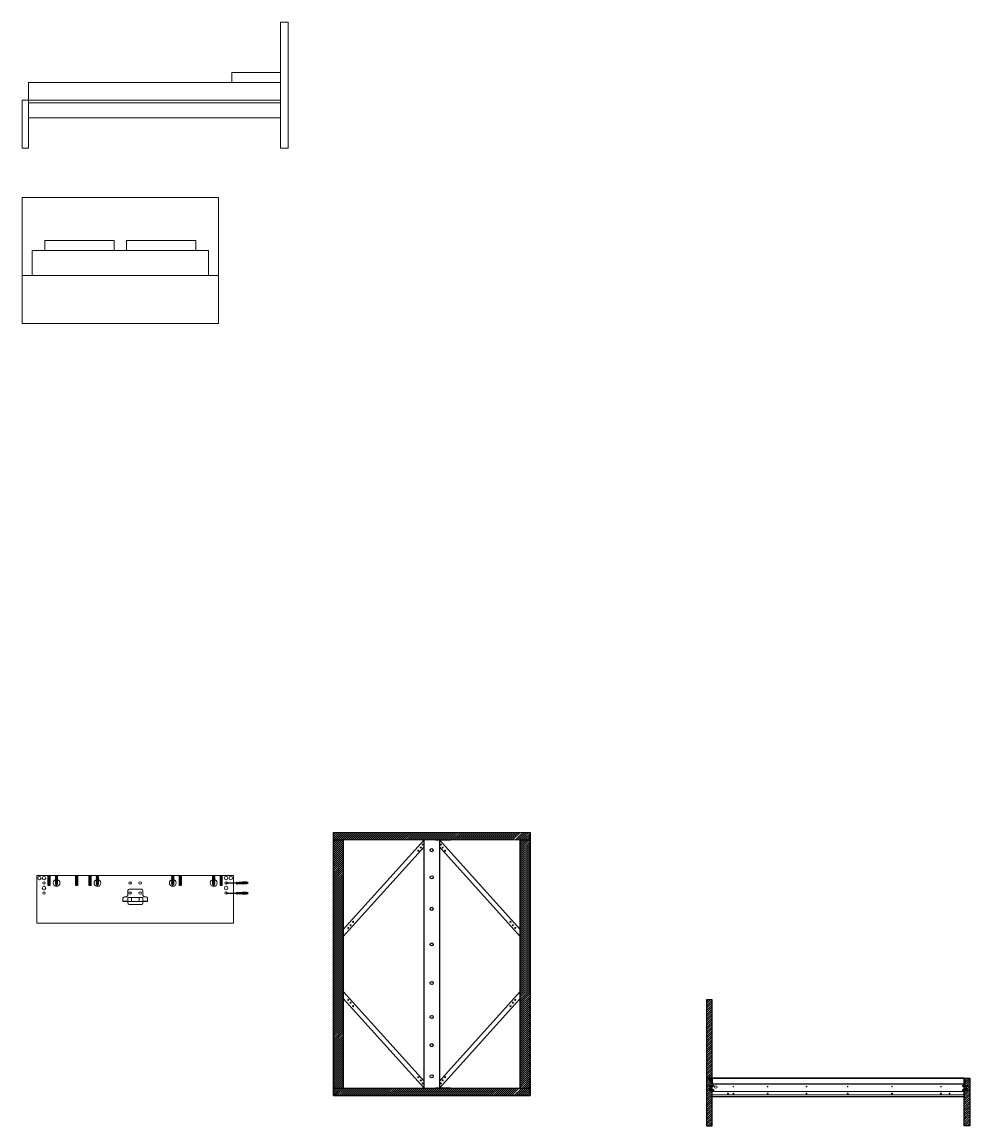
# Model space of a CAD drawing. Header units: inches. Extents: x 213 to 1676, y 188 to 1065.
# Drawn here: x 923 to 1676, y 188 to 1065 of the extents above; entities that cross this region are included whole.
import ezdxf

# ---------------------------------------------------------------- set-up
doc = ezdxf.new("R2010")
doc.units = ezdxf.units.IN
doc.header["$MEASUREMENT"] = 0
doc.linetypes.add('HIDDEN', pattern=[0.375, 0.25, -0.125])
for name, color, linetype, lineweight in [('A-ANNO-DIMS', 3, 'Continuous', 9), ('A-FURN', 8, 'Continuous', 15), ('Arredi', 3, 'Continuous', 30), ('Dettagli', 210, 'Continuous', 5), ('qqqq', 5, 'Continuous', 30), ('Tratteggi', 3, 'HIDDEN', 15)]:
    doc.layers.add(name, color=color, linetype=linetype, lineweight=lineweight)

msp = doc.modelspace()

# ---------------------------------------------------------------- linework, layer by layer
at = {"layer": 'A-ANNO-DIMS'}
for p, q in [((935.01, 387.13), (935.01, 349.13)), ((1091.01, 387.13), (1091.01, 349.13))]:
    msp.add_line(p, q, dxfattribs=at)
for centre, radius in [((937.04, 385.04), 1.37), ((940.69, 385.04), 1.37), ((1085.32, 385.04), 1.37), ((1088.97, 385.04), 1.37), ((940.69, 377.13), 1.37), ((940.69, 381.13), 1), ((950.64, 381.13), 2.71), ((983.09, 381.13), 2.71), ((1009.01, 381.13), 1), ((1017.01, 381.13), 1), ((1042.92, 381.13), 2.71), ((1075.38, 381.13), 2.71), ((1085.32, 377.13), 1.37), ((1085.32, 381.13), 1), ((940.69, 373.13), 1), ((1009.01, 373.13), 1), ((1017.01, 373.13), 1), ((1085.32, 373.13), 1)]:
    msp.add_circle(centre, radius, dxfattribs=at)
at = {"layer": 'A-FURN'}
for p, q in [((1128.31, 964.6), (1128.31, 1064.6)), ((1128.31, 1064.6), (1134.42, 1064.6)), ((1134.42, 1064.6), (1134.42, 964.6)), ((928.29, 1002.6), (928.29, 1016.6)), ((928.29, 1016.6), (1128.29, 1016.6)), ((1128.39, 1024.6), (1089.89, 1024.6)), ((1089.89, 1024.6), (1089.89, 1016.6)), ((1128.39, 1024.6), (1128.39, 1024.6)), ((1128.42, 1024.6), (1128.42, 1024.6)), ((923.29, 1002.6), (923.29, 964.6)), ((923.29, 1002.6), (931.39, 1002.6)), ((923.29, 1002.6), (928.29, 1002.6)), ((928.29, 1002.6), (928.29, 964.6)), ((928.29, 1002.6), (928.29, 988.6)), ((928.29, 1002.6), (928.29, 1002.58)), ((928.29, 1002.58), (928.29, 1002.38)), ((928.29, 1002.38), (928.29, 1000.38)), ((928.29, 1000.38), (1128.29, 1000.38)), ((1128.29, 1002.6), (931.39, 1002.6)), ((928.29, 988.6), (1128.29, 988.6)), ((923.29, 964.6), (928.29, 964.6)), ((1128.31, 964.6), (1134.42, 964.6)), ((923.29, 825.29), (923.29, 925.29)), ((923.29, 925.29), (1079.29, 925.29)), ((1079.29, 925.29), (1079.29, 825.29)), ((941.29, 883.29), (941.29, 891.29)), ((941.29, 891.29), (996.29, 891.29)), ((996.29, 891.29), (996.29, 883.29)), ((1006.29, 891.29), (1006.29, 883.29)), ((1006.29, 891.29), (1061.29, 891.29)), ((1061.29, 883.29), (1061.29, 891.29)), ((931.29, 863.29), (931.29, 883.29)), ((931.29, 883.29), (1071.29, 883.29)), ((1071.29, 883.29), (1071.29, 863.29)), ((923.29, 863.29), (1079.29, 863.29)), ((1079.29, 825.29), (923.29, 825.29)), ((1326.48, 421.33), (1170.66, 421.33)), ((1178.16, 415.33), (1318.79, 415.33)), ((935.01, 387.13), (1091.01, 387.13)), ((1091.01, 349.13), (935.01, 349.13))]:
    msp.add_line(p, q, dxfattribs=at)
at = {"layer": 'Arredi', "color": 0}
for p, q in [((1170.48, 421.33), (1170.48, 212.33)), ((1170.48, 415.33), (1170.48, 421.33)), ((1326.48, 212.33), (1326.48, 421.33)), ((1326.48, 421.33), (1326.48, 415.33)), ((1170.48, 212.33), (1170.48, 415.33)), ((1170.48, 415.33), (1178.16, 415.33)), ((1178.16, 415.33), (1178.16, 218.33)), ((1242.45, 415.33), (1178.16, 344.15)), ((1242.45, 218.33), (1242.45, 415.33)), ((1251.4, 415.33), (1263.46, 415.33)), ((1254.51, 415.33), (1254.51, 218.33)), ((1254.51, 415.33), (1318.79, 344.15)), ((1318.79, 218.33), (1318.79, 415.76)), ((1318.79, 415.33), (1326.48, 415.33)), ((1326.48, 415.33), (1326.48, 212.33)), ((1242.45, 409.92), (1178.16, 338.72)), ((1254.51, 409.92), (1318.79, 338.72)), ((944.11, 379.19), (944.11, 387.13)), ((944.11, 387.13), (945.28, 387.13)), ((944.11, 387.13), (944.11, 379.19)), ((944.39, 387.13), (944.39, 379.19)), ((944.61, 387.13), (944.61, 379.19)), ((944.81, 387.13), (944.81, 379.19)), ((945.03, 387.13), (945.03, 379.19)), ((945.28, 387.13), (945.28, 379.19)), ((945.28, 387.13), (945.28, 379.19)), ((966, 379.19), (966, 387.13)), ((966, 387.13), (967.18, 387.13)), ((966, 387.13), (966, 379.19)), ((966.28, 387.13), (966.28, 379.19)), ((966.5, 387.13), (966.5, 379.19)), ((966.71, 387.13), (966.71, 379.19)), ((966.92, 387.13), (966.92, 379.19)), ((967.18, 387.13), (967.18, 379.19)), ((967.18, 387.13), (967.18, 379.19)), ((976.56, 379.19), (976.56, 387.13)), ((976.56, 387.13), (977.74, 387.13)), ((976.56, 387.13), (976.56, 379.19)), ((976.84, 387.13), (976.84, 379.19)), ((977.06, 387.13), (977.06, 379.19)), ((977.26, 387.13), (977.26, 379.19)), ((977.48, 387.13), (977.48, 379.19)), ((977.74, 387.13), (977.74, 379.19)), ((977.74, 387.13), (977.74, 379.19)), ((1048.28, 379.19), (1048.28, 387.13)), ((1048.28, 387.13), (1049.45, 387.13)), ((1048.28, 387.13), (1048.28, 379.19)), ((1048.56, 387.13), (1048.56, 379.19)), ((1048.78, 387.13), (1048.78, 379.19)), ((1048.98, 387.13), (1048.98, 379.19)), ((1049.2, 387.13), (1049.2, 379.19)), ((1049.45, 387.13), (1049.45, 379.19)), ((1049.45, 387.13), (1049.45, 379.19)), ((1080.73, 379.19), (1080.73, 387.13)), ((1080.73, 387.13), (1081.91, 387.13)), ((1080.73, 387.13), (1080.73, 379.19)), ((1081.01, 387.13), (1081.01, 379.19)), ((1081.23, 387.13), (1081.23, 379.19)), ((1081.43, 387.13), (1081.43, 379.19)), ((1081.65, 387.13), (1081.65, 379.19)), ((1081.91, 387.13), (1081.91, 379.19)), ((1081.91, 387.13), (1081.91, 379.19)), ((945.28, 379.19), (944.11, 379.19)), ((967.18, 379.19), (966, 379.19)), ((977.74, 379.19), (976.56, 379.19)), ((1049.45, 379.19), (1048.28, 379.19)), ((1081.91, 379.19), (1080.73, 379.19)), ((1085.32, 381.13), (1093, 381.14)), ((1085.32, 373.13), (1093, 373.14)), ((1242.45, 223.74), (1178.16, 294.94)), ((1242.45, 218.33), (1178.16, 289.51)), ((1254.51, 223.74), (1318.79, 294.94)), ((1254.51, 218.33), (1318.79, 289.51)), ((1170.48, 218.33), (1326.48, 218.33)), ((1170.48, 212.33), (1170.48, 218.33)), ((1170.48, 212.33), (1326.48, 212.33)), ((1326.48, 212.33), (1170.48, 212.33)), ((1178.16, 212.33), (1170.48, 212.33)), ((1263.46, 218.33), (1251.4, 218.33)), ((1326.48, 218.33), (1326.48, 212.33))]:
    msp.add_line(p, q, dxfattribs=at)
at = {"layer": 'Arredi', "color": 0, "linetype": 'Continuous'}
for p, q in [((1093.57, 381.44), (1093, 381.14)), ((1093, 381.14), (1093.68, 380.73)), ((1093.63, 381.65), (1093.73, 381.65)), ((1093.86, 381.59), (1093.69, 381.5)), ((1093.78, 380.56), (1093.94, 380.56)), ((1094.24, 381.65), (1094.35, 381.65)), ((1094.37, 380.56), (1094.52, 380.56)), ((1094.76, 381.65), (1094.87, 381.65)), ((1094.98, 380.56), (1095.15, 380.56)), ((1095.38, 381.65), (1095.48, 381.65)), ((1095.57, 380.56), (1095.73, 380.56)), ((1095.91, 381.65), (1096.02, 381.65)), ((1096.23, 380.56), (1096.4, 380.56)), ((1096.52, 381.65), (1096.63, 381.65)), ((1096.81, 380.56), (1096.98, 380.56)), ((1097.06, 381.65), (1097.17, 381.65)), ((1097.35, 380.56), (1097.52, 380.56)), ((1097.63, 381.65), (1097.75, 381.65)), ((1098.02, 380.56), (1098.15, 380.56)), ((1098.15, 380.46), (1098.15, 380.46)), ((1093.57, 373.44), (1093, 373.14)), ((1093, 373.14), (1093.68, 372.73)), ((1093.63, 373.65), (1093.73, 373.65)), ((1093.86, 373.59), (1093.69, 373.5)), ((1093.78, 372.56), (1093.94, 372.56)), ((1094.24, 373.65), (1094.35, 373.65)), ((1094.37, 372.56), (1094.52, 372.56)), ((1094.76, 373.65), (1094.87, 373.65)), ((1094.98, 372.56), (1095.15, 372.56)), ((1095.38, 373.65), (1095.48, 373.65)), ((1095.57, 372.56), (1095.73, 372.56)), ((1095.91, 373.65), (1096.02, 373.65)), ((1096.23, 372.56), (1096.4, 372.56)), ((1096.52, 373.65), (1096.63, 373.65)), ((1096.81, 372.56), (1096.98, 372.56)), ((1097.06, 373.65), (1097.17, 373.65)), ((1097.35, 372.56), (1097.52, 372.56)), ((1097.63, 373.65), (1097.75, 373.65)), ((1098.02, 372.56), (1098.15, 372.56)), ((1098.15, 372.46), (1098.15, 372.46))]:
    msp.add_line(p, q, dxfattribs=at)
for points in [[(1093.86, 381.59), (1094.22, 381.59)], [(1094.33, 380.62), (1093.89, 380.62)], [(1094.33, 381.59), (1094.75, 381.59)], [(1094.94, 380.62), (1094.48, 380.62)], [(1094.85, 381.59), (1095.36, 381.59)], [(1095.53, 380.62), (1095.1, 380.62)], [(1095.47, 381.59), (1095.9, 381.59)], [(1096.18, 380.62), (1095.68, 380.62)], [(1096.01, 381.59), (1096.51, 381.59)], [(1096.76, 380.62), (1096.34, 380.62)], [(1096.62, 381.59), (1097.05, 381.59)], [(1097.3, 380.62), (1096.93, 380.62)], [(1097.16, 381.59), (1097.62, 381.59)], [(1097.96, 380.62), (1097.47, 380.62)], [(1097.74, 381.59), (1098.15, 381.59), (1098.15, 380.62), (1098.14, 380.62)], [(1100.43, 380.35), (1098.15, 380.35), (1098.15, 381.93), (1100.43, 381.93)], [(1100.49, 381.93), (1101.47, 381.93), (1101.47, 380.35), (1100.49, 380.35)], [(1093.86, 373.59), (1094.22, 373.59)], [(1094.33, 372.62), (1093.89, 372.62)], [(1094.33, 373.59), (1094.75, 373.59)], [(1094.94, 372.62), (1094.48, 372.62)], [(1094.85, 373.59), (1095.36, 373.59)], [(1095.53, 372.62), (1095.1, 372.62)], [(1095.47, 373.59), (1095.9, 373.59)], [(1096.18, 372.62), (1095.68, 372.62)], [(1096.01, 373.59), (1096.51, 373.59)], [(1096.76, 372.62), (1096.34, 372.62)], [(1096.62, 373.59), (1097.05, 373.59)], [(1097.3, 372.62), (1096.93, 372.62)], [(1097.16, 373.59), (1097.62, 373.59)], [(1097.96, 372.62), (1097.47, 372.62)], [(1097.74, 373.59), (1098.15, 373.59), (1098.15, 372.62), (1098.14, 372.62)], [(1100.43, 372.35), (1098.15, 372.35), (1098.15, 373.93), (1100.43, 373.93)], [(1100.49, 373.93), (1101.47, 373.93), (1101.47, 372.35), (1100.49, 372.35)]]:
    msp.add_lwpolyline(points, dxfattribs=at)
for points in [[(1098.15, 381.35), (1098.15, 380.85), (1100.09, 380.85), (1100.09, 381.35)], [(1100.67, 381.93), (1100.67, 380.35), (1100.74, 380.35), (1100.74, 381.93)], [(1101.47, 380.78), (1101.47, 381.43), (1102.28, 381.43), (1102.28, 380.78)], [(1102.28, 381.93), (1102.28, 380.35), (1102.34, 380.35), (1102.34, 381.93)], [(1098.15, 373.35), (1098.15, 372.85), (1100.09, 372.85), (1100.09, 373.35)], [(1100.67, 373.93), (1100.67, 372.35), (1100.74, 372.35), (1100.74, 373.93)], [(1101.47, 372.78), (1101.47, 373.43), (1102.28, 373.43), (1102.28, 372.78)], [(1102.28, 373.93), (1102.28, 372.35), (1102.34, 372.35), (1102.34, 373.93)]]:
    msp.add_lwpolyline(points, close=True, dxfattribs=at)
at = {"layer": 'Arredi', "color": 0}
for points in [[(1466.66, 288.26), (1466.66, 226.26), (1471.16, 226.26), (1471.16, 288.26)], [(1466.66, 226.26), (1466.66, 188.26), (1471.16, 188.26), (1471.16, 226.26)], [(1471.16, 221.76), (1671.16, 221.76), (1671.16, 226.26), (1471.16, 226.26)], [(1471.16, 226.26), (1671.16, 226.26), (1671.16, 211.46), (1471.16, 211.46)], [(1675.66, 226.26), (1675.66, 188.26), (1671.16, 188.26), (1671.16, 226.26)]]:
    msp.add_lwpolyline(points, close=True, dxfattribs=at)
for centre in [(1248.48, 407.17), (1248.48, 385.59), (1248.48, 360.58), (1248.48, 332.35), (1248.48, 301.76), (1248.48, 274.7), (1248.48, 252.35), (1248.48, 227.64)]:
    msp.add_circle(centre, 1.23, dxfattribs=at)
at = {"layer": 'Arredi', "color": 0, "linetype": 'Continuous'}
for centre, start, end in [((1094.71, 381.24), 159.50369, 216.00124), ((1094.83, 381.29), 162.18454, 219.19765), ((1095.32, 381.22), 158.23394, 214.55047), ((1095.44, 381.27), 160.93607, 217.6855), ((1095.87, 381.3), 162.81197, 219.97411), ((1095.99, 381.35), 165.44474, 223.36442), ((1096.47, 381.28), 161.56799, 218.44555), ((1096.59, 381.33), 164.21762, 221.75644), ((1097.04, 381.38), 166.98181, 225.45416), ((1097.16, 381.44), 169.56817, 229.19028), ((1097.64, 381.36), 165.76313, 223.79012), ((1097.76, 381.41), 168.36149, 227.40985), ((1098.18, 381.37), 165.99578, 224.10349), ((1098.3, 381.42), 168.59175, 227.74431), ((1098.77, 381.44), 169.73176, 229.43715), ((1098.89, 381.49), 172.29562, 230.25391), ((1094.71, 373.24), 159.50369, 216.00124), ((1094.83, 373.29), 162.18454, 219.19765), ((1095.32, 373.22), 158.23394, 214.55047), ((1095.44, 373.27), 160.93607, 217.6855), ((1095.87, 373.3), 162.81197, 219.97411), ((1095.99, 373.35), 165.44474, 223.36442), ((1096.47, 373.28), 161.56799, 218.44555), ((1096.59, 373.33), 164.21762, 221.75644), ((1097.04, 373.38), 166.98181, 225.45416), ((1097.16, 373.44), 169.56817, 229.19028), ((1097.64, 373.36), 165.76313, 223.79012), ((1097.76, 373.41), 168.36149, 227.40985), ((1098.18, 373.37), 165.99578, 224.10349), ((1098.3, 373.42), 168.59175, 227.74431), ((1098.77, 373.44), 169.73176, 229.43715), ((1098.89, 373.49), 172.29562, 230.25391)]:
    msp.add_arc(centre, 1.16, start, end, dxfattribs=at)
at = {"layer": 'Dettagli', "color": 0, "linetype": 'Continuous'}
for p, q in [((1170.48, 421.14), (1170.66, 421.33)), ((1170.48, 419.55), (1172.25, 421.33)), ((1170.48, 417.96), (1173.85, 421.33)), ((1170.48, 416.37), (1175.44, 421.33)), ((1171.03, 415.33), (1177.03, 421.33)), ((1172.62, 415.33), (1178.62, 421.33)), ((1174.21, 415.33), (1180.21, 421.33)), ((1175.8, 415.33), (1181.8, 421.33)), ((1177.39, 415.33), (1183.39, 421.33)), ((1178.98, 415.33), (1184.98, 421.33)), ((1180.58, 415.33), (1186.57, 421.33)), ((1182.17, 415.33), (1188.16, 421.33)), ((1183.76, 415.33), (1189.75, 421.33)), ((1185.35, 415.33), (1191.35, 421.33)), ((1186.94, 415.33), (1192.94, 421.33)), ((1188.53, 415.33), (1194.53, 421.33)), ((1190.12, 415.33), (1196.12, 421.33)), ((1191.71, 415.33), (1197.71, 421.33)), ((1193.3, 415.33), (1199.3, 421.33)), ((1194.89, 415.33), (1200.89, 421.33)), ((1196.49, 415.33), (1202.48, 421.33)), ((1198.08, 415.33), (1204.07, 421.33)), ((1199.67, 415.33), (1205.66, 421.33)), ((1201.26, 415.33), (1207.26, 421.33)), ((1202.85, 415.33), (1208.85, 421.33)), ((1204.44, 415.33), (1210.44, 421.33)), ((1206.03, 415.33), (1212.03, 421.33)), ((1207.62, 415.33), (1213.62, 421.33)), ((1209.21, 415.33), (1215.21, 421.33)), ((1210.8, 415.33), (1216.8, 421.33)), ((1212.4, 415.33), (1218.39, 421.33)), ((1213.99, 415.33), (1219.98, 421.33)), ((1215.58, 415.33), (1221.57, 421.33)), ((1217.17, 415.33), (1223.17, 421.33)), ((1218.76, 415.33), (1224.76, 421.33)), ((1220.35, 415.33), (1226.35, 421.33)), ((1221.94, 415.33), (1227.94, 421.33)), ((1223.53, 415.33), (1229.53, 421.33)), ((1225.12, 415.33), (1231.12, 421.33)), ((1226.71, 415.33), (1232.71, 421.33)), ((1228.3, 415.33), (1234.3, 421.33)), ((1229.9, 415.33), (1235.89, 421.33)), ((1231.49, 415.33), (1237.48, 421.33)), ((1233.08, 415.33), (1239.08, 421.33)), ((1234.67, 415.33), (1240.67, 421.33)), ((1236.26, 415.33), (1242.26, 421.33)), ((1237.85, 415.33), (1243.85, 421.33)), ((1239.44, 415.33), (1245.44, 421.33)), ((1241.03, 415.33), (1247.03, 421.33)), ((1242.62, 415.33), (1248.62, 421.33)), ((1244.21, 415.33), (1250.21, 421.33)), ((1245.81, 415.33), (1251.8, 421.33)), ((1247.4, 415.33), (1253.39, 421.33)), ((1248.99, 415.33), (1254.99, 421.33)), ((1250.58, 415.33), (1256.58, 421.33)), ((1252.17, 415.33), (1258.17, 421.33)), ((1253.76, 415.33), (1259.76, 421.33)), ((1255.35, 415.33), (1261.35, 421.33)), ((1256.94, 415.33), (1262.94, 421.33)), ((1258.53, 415.33), (1264.53, 421.33)), ((1260.12, 415.33), (1266.12, 421.33)), ((1261.72, 415.33), (1267.71, 421.33)), ((1263.31, 415.33), (1269.3, 421.33)), ((1264.9, 415.33), (1270.9, 421.33)), ((1266.49, 415.33), (1272.49, 421.33)), ((1268.08, 415.33), (1274.08, 421.33)), ((1269.67, 415.33), (1275.67, 421.33)), ((1271.26, 415.33), (1277.26, 421.33)), ((1272.85, 415.33), (1278.85, 421.33)), ((1274.44, 415.33), (1280.44, 421.33)), ((1276.03, 415.33), (1282.03, 421.33)), ((1277.63, 415.33), (1283.62, 421.33)), ((1279.22, 415.33), (1285.21, 421.33)), ((1280.81, 415.33), (1286.81, 421.33)), ((1282.4, 415.33), (1288.4, 421.33)), ((1283.99, 415.33), (1289.99, 421.33)), ((1285.58, 415.33), (1291.58, 421.33)), ((1287.17, 415.33), (1293.17, 421.33)), ((1288.76, 415.33), (1294.76, 421.33)), ((1290.35, 415.33), (1296.35, 421.33)), ((1291.94, 415.33), (1297.94, 421.33)), ((1293.54, 415.33), (1299.53, 421.33)), ((1295.13, 415.33), (1301.12, 421.33)), ((1296.72, 415.33), (1302.72, 421.33)), ((1298.31, 415.33), (1304.31, 421.33)), ((1299.9, 415.33), (1305.9, 421.33)), ((1301.49, 415.33), (1307.49, 421.33)), ((1303.08, 415.33), (1309.08, 421.33)), ((1304.67, 415.33), (1310.67, 421.33)), ((1306.26, 415.33), (1312.26, 421.33)), ((1307.85, 415.33), (1313.85, 421.33)), ((1309.45, 415.33), (1315.44, 421.33)), ((1311.04, 415.33), (1317.03, 421.33)), ((1312.63, 415.33), (1318.63, 421.33)), ((1314.9, 415.33), (1320.9, 421.33)), ((1316.49, 415.33), (1322.49, 421.33)), ((1318.08, 415.33), (1324.08, 421.33)), ((1319.67, 415.33), (1325.67, 421.33)), ((1170.48, 414.78), (1171.03, 415.33)), ((1170.48, 413.19), (1172.62, 415.33)), ((1170.48, 411.6), (1174.21, 415.33)), ((1170.48, 410.01), (1175.8, 415.33)), ((1170.48, 408.42), (1177.39, 415.33)), ((1170.48, 406.83), (1178.16, 414.51)), ((1170.48, 405.23), (1178.16, 412.92)), ((1318.79, 414.45), (1319.67, 415.33)), ((1318.79, 412.86), (1321.27, 415.33)), ((1318.79, 411.27), (1322.86, 415.33)), ((1318.79, 409.68), (1324.45, 415.33)), ((1318.79, 408.09), (1326.04, 415.33)), ((1318.79, 406.5), (1326.48, 414.18)), ((1318.79, 404.91), (1326.48, 412.59)), ((1321.27, 415.33), (1326.48, 420.54)), ((1322.86, 415.33), (1326.48, 418.95)), ((1324.45, 415.33), (1326.48, 417.36)), ((1326.04, 415.33), (1326.48, 415.77)), ((1170.48, 403.64), (1178.16, 411.33)), ((1170.48, 402.05), (1178.16, 409.74)), ((1170.48, 400.46), (1178.16, 408.15)), ((1170.48, 398.87), (1178.16, 406.56)), ((1170.48, 397.28), (1178.16, 404.96)), ((1170.48, 395.69), (1178.16, 403.37)), ((1318.79, 403.31), (1326.48, 411)), ((1318.79, 401.72), (1326.48, 409.41)), ((1318.79, 400.13), (1326.48, 407.82)), ((1318.79, 398.54), (1326.48, 406.23)), ((1318.79, 396.95), (1326.48, 404.63)), ((1170.48, 394.1), (1178.16, 401.78)), ((1170.48, 392.51), (1178.16, 400.19)), ((1170.48, 390.92), (1178.16, 398.6)), ((1170.48, 389.32), (1178.16, 397.01)), ((1170.48, 387.73), (1178.16, 395.42)), ((1318.79, 395.36), (1326.48, 403.04)), ((1318.79, 393.77), (1326.48, 401.45)), ((1318.79, 392.18), (1326.48, 399.86)), ((1318.79, 390.59), (1326.48, 398.27)), ((1318.79, 389), (1326.48, 396.68)), ((1318.79, 387.4), (1326.48, 395.09)), ((949.71, 386.29), (949.71, 386.47)), ((951.47, 386.92), (951.47, 387.13)), ((951.47, 385.83), (951.47, 386.11)), ((982.16, 386.29), (982.16, 386.47)), ((983.92, 386.92), (983.92, 387.13)), ((983.92, 385.83), (983.92, 386.11)), ((1042, 386.29), (1042, 386.47)), ((1043.76, 386.92), (1043.76, 387.13)), ((1043.76, 385.83), (1043.76, 386.11)), ((1074.45, 386.29), (1074.45, 386.47)), ((1074.54, 386.46), (1074.54, 387.13)), ((1076.12, 387.13), (1076.12, 387.11)), ((1076.21, 386.92), (1076.21, 387.13)), ((1076.21, 385.83), (1076.21, 386.11)), ((1170.48, 386.14), (1178.16, 393.83)), ((1170.48, 384.55), (1178.16, 392.24)), ((1170.48, 382.96), (1178.16, 390.65)), ((1170.48, 381.37), (1178.16, 389.05)), ((1170.48, 379.78), (1178.16, 387.46)), ((1170.48, 378.19), (1178.16, 385.87)), ((1318.79, 385.81), (1326.48, 393.5)), ((1318.79, 384.22), (1326.48, 391.91)), ((1318.79, 382.63), (1326.48, 390.32)), ((1318.79, 381.04), (1326.48, 388.72)), ((1318.79, 379.45), (1326.48, 387.13)), ((949.71, 385.36), (949.71, 385.54)), ((949.71, 384.5), (949.71, 384.67)), ((949.71, 383.5), (949.71, 383.68)), ((949.71, 382.63), (949.71, 382.8)), ((949.71, 381.64), (949.71, 381.81)), ((949.71, 380.8), (949.71, 380.96)), ((949.71, 379.8), (949.71, 379.97)), ((949.8, 380.18), (949.95, 379.91)), ((950.05, 379.71), (950.54, 378.79)), ((950.54, 378.79), (951.2, 379.88)), ((951.47, 384.96), (951.47, 385.24)), ((951.47, 384.01), (951.47, 384.3)), ((951.47, 382.94), (951.47, 383.21)), ((951.47, 381.99), (951.47, 382.26)), ((951.47, 381), (951.47, 381.25)), ((951.47, 380.04), (951.47, 380.3)), ((982.16, 385.36), (982.16, 385.54)), ((982.16, 384.5), (982.16, 384.67)), ((982.16, 383.5), (982.16, 383.68)), ((982.16, 382.63), (982.16, 382.8)), ((982.16, 381.64), (982.16, 381.81)), ((982.16, 380.8), (982.16, 380.96)), ((982.16, 379.8), (982.16, 379.97)), ((982.26, 380.18), (982.4, 379.91)), ((982.5, 379.71), (982.99, 378.79)), ((982.99, 378.79), (983.65, 379.88)), ((983.92, 384.96), (983.92, 385.24)), ((983.92, 384.01), (983.92, 384.3)), ((983.92, 382.94), (983.92, 383.21)), ((983.92, 381.99), (983.92, 382.26)), ((983.92, 381), (983.92, 381.25)), ((983.92, 380.04), (983.92, 380.3)), ((1042, 385.36), (1042, 385.54)), ((1042, 384.5), (1042, 384.67)), ((1042, 383.5), (1042, 383.68)), ((1042, 382.63), (1042, 382.8)), ((1042, 381.64), (1042, 381.81)), ((1042, 380.8), (1042, 380.96)), ((1042, 379.8), (1042, 379.97)), ((1042.09, 380.18), (1042.23, 379.91)), ((1042.34, 379.71), (1042.83, 378.79)), ((1042.83, 378.79), (1043.49, 379.88)), ((1043.76, 384.96), (1043.76, 385.24)), ((1043.76, 384.01), (1043.76, 384.3)), ((1043.76, 382.94), (1043.76, 383.21)), ((1043.76, 381.99), (1043.76, 382.26)), ((1043.76, 381), (1043.76, 381.25)), ((1043.76, 380.04), (1043.76, 380.3)), ((1074.45, 385.36), (1074.45, 385.54)), ((1074.45, 384.5), (1074.45, 384.67)), ((1074.45, 383.5), (1074.45, 383.68)), ((1074.45, 382.63), (1074.45, 382.8)), ((1074.45, 381.64), (1074.45, 381.81)), ((1074.45, 380.8), (1074.45, 380.96)), ((1074.45, 379.8), (1074.45, 379.97)), ((1074.54, 380.18), (1074.69, 379.91)), ((1074.79, 379.71), (1075.28, 378.79)), ((1075.28, 378.79), (1075.94, 379.88)), ((1076.21, 384.96), (1076.21, 385.24)), ((1076.21, 384.01), (1076.21, 384.3)), ((1076.21, 382.94), (1076.21, 383.21)), ((1076.21, 381.99), (1076.21, 382.26)), ((1076.21, 381), (1076.21, 381.25)), ((1076.21, 380.04), (1076.21, 380.3)), ((1170.48, 376.6), (1178.16, 384.28)), ((1170.48, 375.01), (1178.16, 382.69)), ((1170.48, 373.41), (1178.16, 381.1)), ((1170.48, 371.82), (1178.16, 379.51)), ((1170.48, 370.23), (1178.16, 377.92)), ((1318.79, 377.86), (1326.48, 385.54)), ((1318.79, 376.27), (1326.48, 383.95)), ((1318.79, 374.68), (1326.48, 382.36)), ((1318.79, 373.09), (1326.48, 380.77)), ((1318.79, 371.49), (1326.48, 379.18)), ((1318.79, 369.9), (1326.48, 377.59)), ((1170.48, 368.64), (1178.16, 376.33)), ((1170.48, 367.05), (1178.16, 374.74)), ((1170.48, 365.46), (1178.16, 373.14)), ((1170.48, 363.87), (1178.16, 371.55)), ((1170.48, 362.28), (1178.16, 369.96)), ((1170.48, 360.69), (1178.16, 368.37)), ((1318.79, 368.31), (1326.48, 376)), ((1318.79, 366.72), (1326.48, 374.41)), ((1318.79, 365.13), (1326.48, 372.81)), ((1318.79, 363.54), (1326.48, 371.22)), ((1318.79, 361.95), (1326.48, 369.63)), ((1170.48, 359.1), (1178.16, 366.78)), ((1170.48, 357.5), (1178.16, 365.19)), ((1170.48, 355.91), (1178.16, 363.6)), ((1170.48, 354.32), (1178.16, 362.01)), ((1170.48, 352.73), (1178.16, 360.42)), ((1318.79, 360.36), (1326.48, 368.04)), ((1318.79, 358.77), (1326.48, 366.45)), ((1318.79, 357.18), (1326.48, 364.86)), ((1318.79, 355.58), (1326.48, 363.27)), ((1318.79, 353.99), (1326.48, 361.68)), ((1318.79, 352.4), (1326.48, 360.09)), ((1170.48, 351.14), (1178.16, 358.83)), ((1170.48, 349.55), (1178.16, 357.23)), ((1170.48, 347.96), (1178.16, 355.64)), ((1170.48, 346.37), (1178.16, 354.05)), ((1170.48, 344.78), (1178.16, 352.46)), ((1170.48, 343.19), (1178.16, 350.87)), ((1318.79, 350.81), (1326.48, 358.5)), ((1318.79, 349.22), (1326.48, 356.91)), ((1318.79, 347.63), (1326.48, 355.31)), ((1318.79, 346.04), (1326.48, 353.72)), ((1318.79, 344.45), (1326.48, 352.13)), ((1318.79, 342.86), (1326.48, 350.54)), ((1170.48, 341.6), (1178.16, 349.28)), ((1170.48, 340), (1178.16, 347.69)), ((1170.48, 338.41), (1178.16, 346.1)), ((1170.48, 336.82), (1178.16, 344.51)), ((1170.48, 335.23), (1178.16, 342.92)), ((1318.79, 341.27), (1326.48, 348.95)), ((1318.79, 339.67), (1326.48, 347.36)), ((1318.79, 338.08), (1326.48, 345.77)), ((1318.79, 336.49), (1326.48, 344.18)), ((1318.79, 334.9), (1326.48, 342.59)), ((1170.48, 333.64), (1178.16, 341.32)), ((1170.48, 332.05), (1178.16, 339.73)), ((1170.48, 330.46), (1178.16, 338.14)), ((1170.48, 328.87), (1178.16, 336.55)), ((1170.48, 327.28), (1178.16, 334.96)), ((1170.48, 325.69), (1178.16, 333.37)), ((1318.79, 333.31), (1326.48, 341)), ((1318.79, 331.72), (1326.48, 339.4)), ((1318.79, 330.13), (1326.48, 337.81)), ((1318.79, 328.54), (1326.48, 336.22)), ((1318.79, 326.95), (1326.48, 334.63)), ((1318.79, 325.36), (1326.48, 333.04)), ((1170.48, 324.09), (1178.16, 331.78)), ((1170.48, 322.5), (1178.16, 330.19)), ((1170.48, 320.91), (1178.16, 328.6)), ((1170.48, 319.32), (1178.16, 327.01)), ((1170.48, 317.73), (1178.16, 325.41)), ((1318.79, 323.76), (1326.48, 331.45)), ((1318.79, 322.17), (1326.48, 329.86)), ((1318.79, 320.58), (1326.48, 328.27)), ((1318.79, 318.99), (1326.48, 326.68)), ((1318.79, 317.4), (1326.48, 325.09)), ((1170.48, 316.14), (1178.16, 323.82)), ((1170.48, 314.55), (1178.16, 322.23)), ((1170.48, 312.96), (1178.16, 320.64)), ((1170.48, 311.37), (1178.16, 319.05)), ((1170.48, 309.78), (1178.16, 317.46)), ((1170.48, 308.18), (1178.16, 315.87)), ((1318.79, 315.81), (1326.48, 323.49)), ((1318.79, 314.22), (1326.48, 321.9)), ((1318.79, 312.63), (1326.48, 320.31)), ((1318.79, 311.04), (1326.48, 318.72)), ((1318.79, 309.45), (1326.48, 317.13)), ((1318.79, 307.85), (1326.48, 315.54)), ((1170.48, 306.59), (1178.16, 314.28)), ((1170.48, 305), (1178.16, 312.69)), ((1170.48, 303.41), (1178.16, 311.1)), ((1170.48, 301.82), (1178.16, 309.5)), ((1170.48, 300.23), (1178.16, 307.91)), ((1318.79, 306.26), (1326.48, 313.95)), ((1318.79, 304.67), (1326.48, 312.36)), ((1318.79, 303.08), (1326.48, 310.77)), ((1318.79, 301.49), (1326.48, 309.18)), ((1318.79, 299.9), (1326.48, 307.58)), ((1170.48, 298.64), (1178.16, 306.32)), ((1170.48, 297.05), (1178.16, 304.73)), ((1170.48, 295.46), (1178.16, 303.14)), ((1170.48, 293.87), (1178.16, 301.55)), ((1170.48, 292.27), (1178.16, 299.96)), ((1170.48, 290.68), (1178.16, 298.37)), ((1318.79, 298.31), (1326.48, 305.99)), ((1318.79, 296.72), (1326.48, 304.4)), ((1318.79, 295.13), (1326.48, 302.81)), ((1318.79, 293.54), (1326.48, 301.22)), ((1318.79, 291.94), (1326.48, 299.63)), ((1318.79, 290.35), (1326.48, 298.04)), ((1170.48, 289.09), (1178.16, 296.78)), ((1170.48, 287.5), (1178.16, 295.19)), ((1170.48, 285.91), (1178.16, 293.59)), ((1170.48, 284.32), (1178.16, 292)), ((1170.48, 282.73), (1178.16, 290.41)), ((1318.79, 288.76), (1326.48, 296.45)), ((1318.79, 287.17), (1326.48, 294.86)), ((1318.79, 285.58), (1326.48, 293.27)), ((1318.79, 283.99), (1326.48, 291.67)), ((1318.79, 282.4), (1326.48, 290.08)), ((1170.48, 281.14), (1178.16, 288.82)), ((1170.48, 279.55), (1178.16, 287.23)), ((1170.48, 277.96), (1178.16, 285.64)), ((1170.48, 276.36), (1178.16, 284.05)), ((1170.48, 274.77), (1178.16, 282.46)), ((1170.48, 273.18), (1178.16, 280.87)), ((1318.79, 280.81), (1326.48, 288.49)), ((1318.79, 279.22), (1326.48, 286.9)), ((1318.79, 277.63), (1326.48, 285.31)), ((1318.79, 276.03), (1326.48, 283.72)), ((1318.79, 274.44), (1326.48, 282.13)), ((1318.79, 272.85), (1326.48, 280.54)), ((1170.48, 271.59), (1178.16, 279.28)), ((1170.48, 270), (1178.16, 277.68)), ((1170.48, 268.41), (1178.16, 276.09)), ((1170.48, 266.82), (1178.16, 274.5)), ((1170.48, 265.23), (1178.16, 272.91)), ((1318.79, 271.26), (1326.48, 278.95)), ((1318.79, 269.67), (1326.48, 277.36)), ((1318.79, 268.08), (1326.48, 275.76)), ((1318.79, 266.49), (1326.48, 274.17)), ((1318.79, 264.9), (1326.48, 272.58)), ((1170.48, 263.64), (1178.16, 271.32)), ((1170.48, 262.05), (1178.16, 269.73)), ((1170.48, 260.45), (1178.16, 268.14)), ((1170.48, 258.86), (1178.16, 266.55)), ((1170.48, 257.27), (1178.16, 264.96)), ((1170.48, 255.68), (1178.16, 263.37)), ((1318.79, 263.31), (1326.48, 270.99)), ((1318.79, 261.72), (1326.48, 269.4)), ((1318.79, 260.13), (1326.48, 267.81)), ((1318.79, 258.53), (1326.48, 266.22)), ((1318.79, 256.94), (1326.48, 264.63)), ((1318.79, 255.35), (1326.48, 263.04)), ((1170.48, 254.09), (1178.16, 261.78)), ((1170.48, 252.5), (1178.16, 260.18)), ((1170.48, 250.91), (1178.16, 258.59)), ((1170.48, 249.32), (1178.16, 257)), ((1170.48, 247.73), (1178.16, 255.41)), ((1318.79, 253.76), (1326.48, 261.45)), ((1318.79, 252.17), (1326.48, 259.85)), ((1318.79, 250.58), (1326.48, 258.26)), ((1318.79, 248.99), (1326.48, 256.67)), ((1318.79, 247.4), (1326.48, 255.08)), ((1170.48, 246.14), (1178.16, 253.82)), ((1170.48, 244.54), (1178.16, 252.23)), ((1170.48, 242.95), (1178.16, 250.64)), ((1170.48, 241.36), (1178.16, 249.05)), ((1170.48, 239.77), (1178.16, 247.46)), ((1170.48, 238.18), (1178.16, 245.87)), ((1318.79, 245.81), (1326.48, 253.49)), ((1318.79, 244.22), (1326.48, 251.9)), ((1318.79, 242.62), (1326.48, 250.31)), ((1318.79, 241.03), (1326.48, 248.72)), ((1318.79, 239.44), (1326.48, 247.13)), ((1318.79, 237.85), (1326.48, 245.54)), ((1170.48, 236.59), (1178.16, 244.27)), ((1170.48, 235), (1178.16, 242.68)), ((1170.48, 233.41), (1178.16, 241.09)), ((1170.48, 231.82), (1178.16, 239.5)), ((1170.48, 230.23), (1178.16, 237.91)), ((1318.79, 236.26), (1326.48, 243.94)), ((1318.79, 234.67), (1326.48, 242.35)), ((1318.79, 233.08), (1326.48, 240.76)), ((1318.79, 231.49), (1326.48, 239.17)), ((1318.79, 229.9), (1326.48, 237.58)), ((1170.48, 228.63), (1178.16, 236.32)), ((1170.48, 227.04), (1178.16, 234.73)), ((1170.48, 225.45), (1178.16, 233.14)), ((1170.48, 223.86), (1178.16, 231.55)), ((1170.48, 222.27), (1178.16, 229.96)), ((1170.48, 220.68), (1178.16, 228.36)), ((1318.79, 228.31), (1326.48, 235.99)), ((1318.79, 226.71), (1326.48, 234.4)), ((1318.79, 225.12), (1326.48, 232.81)), ((1318.79, 223.53), (1326.48, 231.22)), ((1318.79, 221.94), (1326.48, 229.63)), ((1318.79, 220.35), (1326.48, 228.03)), ((1170.48, 219.09), (1178.16, 226.77)), ((1171.31, 218.33), (1178.16, 225.18)), ((1172.9, 218.33), (1178.16, 223.59)), ((1174.49, 218.33), (1178.16, 222)), ((1176.08, 218.33), (1178.16, 220.41)), ((1318.79, 218.76), (1326.48, 226.44)), ((1319.95, 218.33), (1326.48, 224.85)), ((1321.54, 218.33), (1326.48, 223.26)), ((1323.13, 218.33), (1326.48, 221.67)), ((1324.73, 218.33), (1326.48, 220.08)), ((1170.48, 217.5), (1171.31, 218.33)), ((1170.48, 215.91), (1172.9, 218.33)), ((1170.48, 214.32), (1174.49, 218.33)), ((1170.48, 212.72), (1176.08, 218.33)), ((1171.67, 212.33), (1177.67, 218.33)), ((1173.26, 212.33), (1179.26, 218.33)), ((1174.86, 212.33), (1180.85, 218.33)), ((1176.45, 212.33), (1182.44, 218.33)), ((1177.67, 218.33), (1178.16, 218.82)), ((1178.04, 212.33), (1184.04, 218.33)), ((1179.63, 212.33), (1185.63, 218.33)), ((1181.22, 212.33), (1187.22, 218.33)), ((1182.81, 212.33), (1188.81, 218.33)), ((1184.4, 212.33), (1190.4, 218.33)), ((1185.99, 212.33), (1191.99, 218.33)), ((1187.58, 212.33), (1193.58, 218.33)), ((1189.17, 212.33), (1195.17, 218.33)), ((1190.77, 212.33), (1196.76, 218.33)), ((1192.36, 212.33), (1198.35, 218.33)), ((1193.95, 212.33), (1199.95, 218.33)), ((1195.54, 212.33), (1201.54, 218.33)), ((1197.13, 212.33), (1203.13, 218.33)), ((1198.72, 212.33), (1204.72, 218.33)), ((1200.31, 212.33), (1206.31, 218.33)), ((1201.9, 212.33), (1207.9, 218.33)), ((1203.49, 212.33), (1209.49, 218.33)), ((1205.08, 212.33), (1211.08, 218.33)), ((1206.68, 212.33), (1212.67, 218.33)), ((1208.27, 212.33), (1214.26, 218.33)), ((1209.86, 212.33), (1215.86, 218.33)), ((1211.45, 212.33), (1217.45, 218.33)), ((1213.04, 212.33), (1219.04, 218.33)), ((1214.63, 212.33), (1220.63, 218.33)), ((1216.22, 212.33), (1222.22, 218.33)), ((1217.81, 212.33), (1223.81, 218.33)), ((1219.4, 212.33), (1225.4, 218.33)), ((1220.99, 212.33), (1226.99, 218.33)), ((1222.59, 212.33), (1228.58, 218.33)), ((1224.18, 212.33), (1230.17, 218.33)), ((1225.77, 212.33), (1231.77, 218.33)), ((1227.36, 212.33), (1233.36, 218.33)), ((1228.95, 212.33), (1234.95, 218.33)), ((1230.54, 212.33), (1236.54, 218.33)), ((1232.13, 212.33), (1238.13, 218.33)), ((1233.72, 212.33), (1239.72, 218.33)), ((1235.31, 212.33), (1241.31, 218.33)), ((1236.9, 212.33), (1242.9, 218.33)), ((1238.5, 212.33), (1244.49, 218.33)), ((1240.09, 212.33), (1246.08, 218.33)), ((1241.68, 212.33), (1247.68, 218.33)), ((1243.27, 212.33), (1249.27, 218.33)), ((1244.86, 212.33), (1250.86, 218.33)), ((1246.45, 212.33), (1252.45, 218.33)), ((1248.04, 212.33), (1254.04, 218.33)), ((1249.63, 212.33), (1255.63, 218.33)), ((1251.22, 212.33), (1257.22, 218.33)), ((1252.81, 212.33), (1258.81, 218.33)), ((1254.41, 212.33), (1260.4, 218.33)), ((1256, 212.33), (1261.99, 218.33)), ((1257.59, 212.33), (1263.58, 218.33)), ((1259.18, 212.33), (1265.18, 218.33)), ((1260.77, 212.33), (1266.77, 218.33)), ((1262.36, 212.33), (1268.36, 218.33)), ((1263.95, 212.33), (1269.95, 218.33)), ((1265.54, 212.33), (1271.54, 218.33)), ((1267.13, 212.33), (1273.13, 218.33)), ((1268.72, 212.33), (1274.72, 218.33)), ((1270.32, 212.33), (1276.31, 218.33)), ((1271.91, 212.33), (1277.9, 218.33)), ((1273.5, 212.33), (1279.49, 218.33)), ((1275.09, 212.33), (1281.09, 218.33)), ((1276.68, 212.33), (1282.68, 218.33)), ((1278.27, 212.33), (1284.27, 218.33)), ((1279.86, 212.33), (1285.86, 218.33)), ((1281.45, 212.33), (1287.45, 218.33)), ((1283.04, 212.33), (1289.04, 218.33)), ((1284.63, 212.33), (1290.63, 218.33)), ((1286.23, 212.33), (1292.22, 218.33)), ((1287.82, 212.33), (1293.81, 218.33)), ((1289.41, 212.33), (1295.4, 218.33)), ((1291, 212.33), (1297, 218.33)), ((1292.59, 212.33), (1298.59, 218.33)), ((1294.18, 212.33), (1300.18, 218.33)), ((1295.77, 212.33), (1301.77, 218.33)), ((1297.36, 212.33), (1303.36, 218.33)), ((1298.95, 212.33), (1304.95, 218.33)), ((1300.54, 212.33), (1306.54, 218.33)), ((1302.13, 212.33), (1308.13, 218.33)), ((1303.73, 212.33), (1309.72, 218.33)), ((1305.32, 212.33), (1311.31, 218.33)), ((1306.91, 212.33), (1312.91, 218.33)), ((1308.5, 212.33), (1314.5, 218.33)), ((1310.09, 212.33), (1316.09, 218.33)), ((1311.68, 212.33), (1317.68, 218.33)), ((1313.95, 212.33), (1319.95, 218.33)), ((1315.55, 212.33), (1321.54, 218.33)), ((1317.14, 212.33), (1323.13, 218.33)), ((1318.73, 212.33), (1324.73, 218.33)), ((1320.32, 212.33), (1326.32, 218.33)), ((1321.91, 212.33), (1326.48, 216.9)), ((1323.5, 212.33), (1326.48, 215.31)), ((1325.09, 212.33), (1326.48, 213.72)), ((1326.32, 218.33), (1326.48, 218.49))]:
    msp.add_line(p, q, dxfattribs=at)
for points in [[(949.8, 386.46), (949.8, 387.13), (951.38, 387.13), (951.38, 387.11)], [(949.8, 385.52), (949.8, 386.28)], [(951.38, 386.82), (951.38, 386.02)], [(951.38, 385.75), (951.38, 385.15)], [(982.26, 386.46), (982.26, 387.13), (983.83, 387.13), (983.83, 387.11)], [(982.26, 385.52), (982.26, 386.28)], [(983.83, 386.82), (983.83, 386.02)], [(983.83, 385.75), (983.83, 385.15)], [(1042.09, 386.46), (1042.09, 387.13), (1043.67, 387.13), (1043.67, 387.11)], [(1042.09, 385.52), (1042.09, 386.28)], [(1043.67, 386.82), (1043.67, 386.02)], [(1043.67, 385.75), (1043.67, 385.15)], [(1074.54, 385.52), (1074.54, 386.28)], [(1076.12, 386.82), (1076.12, 386.02)], [(1076.12, 385.75), (1076.12, 385.15)], [(949.8, 384.65), (949.8, 385.34)], [(949.8, 383.67), (949.8, 384.47)], [(949.8, 382.78), (949.8, 383.48)], [(949.8, 381.79), (949.8, 382.6)], [(949.8, 380.93), (949.8, 381.61)], [(949.8, 380.18), (949.8, 380.77)], [(951.38, 384.88), (951.38, 384.2)], [(951.38, 383.93), (951.38, 383.13)], [(951.38, 382.88), (951.38, 382.18)], [(951.38, 381.92), (951.38, 381.19)], [(951.38, 380.94), (951.38, 380.23)], [(982.26, 384.65), (982.26, 385.34)], [(982.26, 383.67), (982.26, 384.47)], [(982.26, 382.78), (982.26, 383.48)], [(982.26, 381.79), (982.26, 382.6)], [(982.26, 380.93), (982.26, 381.61)], [(982.26, 380.18), (982.26, 380.77)], [(983.83, 384.88), (983.83, 384.2)], [(983.83, 383.93), (983.83, 383.13)], [(983.83, 382.88), (983.83, 382.18)], [(983.83, 381.92), (983.83, 381.19)], [(983.83, 380.94), (983.83, 380.23)], [(1042.09, 384.65), (1042.09, 385.34)], [(1042.09, 383.67), (1042.09, 384.47)], [(1042.09, 382.78), (1042.09, 383.48)], [(1042.09, 381.79), (1042.09, 382.6)], [(1042.09, 380.93), (1042.09, 381.61)], [(1042.09, 380.18), (1042.09, 380.77)], [(1043.67, 384.88), (1043.67, 384.2)], [(1043.67, 383.93), (1043.67, 383.13)], [(1043.67, 382.88), (1043.67, 382.18)], [(1043.67, 381.92), (1043.67, 381.19)], [(1043.67, 380.94), (1043.67, 380.23)], [(1074.54, 384.65), (1074.54, 385.34)], [(1074.54, 383.67), (1074.54, 384.47)], [(1074.54, 382.78), (1074.54, 383.48)], [(1074.54, 381.79), (1074.54, 382.6)], [(1074.54, 380.93), (1074.54, 381.61)], [(1074.54, 380.18), (1074.54, 380.77)], [(1076.12, 384.88), (1076.12, 384.2)], [(1076.12, 383.93), (1076.12, 383.13)], [(1076.12, 382.88), (1076.12, 382.18)], [(1076.12, 381.92), (1076.12, 381.19)], [(1076.12, 380.94), (1076.12, 380.23)]]:
    msp.add_lwpolyline(points, dxfattribs=at)
at = {"layer": 'Dettagli', "color": 0}
for points in [[(1003.16, 368.95), (1003.16, 366.47), (1022.88, 366.47), (1022.88, 369.09)], [(1006.14, 370.14), (1004.47, 370.14)], [(1007.21, 375.1), (1007.21, 371.21)], [(1017.99, 376.27), (1008.41, 376.27)], [(1019.21, 371.24), (1019.21, 375.01)], [(1021.75, 370.14), (1020.16, 370.14)], [(1007.21, 366.47), (1007.21, 365.17)], [(1008.24, 364.06), (1018.25, 364.06)], [(1019.21, 365.01), (1019.21, 366.47)]]:
    msp.add_lwpolyline(points, dxfattribs=at)
for points in [[(1007.21, 366.47), (1007.21, 369.57), (1019.21, 369.57), (1019.21, 366.47)], [(1007.21, 366.47), (1007.21, 369.57), (1010.06, 369.57), (1010.06, 366.47)], [(1016.36, 366.43), (1016.36, 369.53), (1019.21, 369.53), (1019.21, 366.43)], [(1003.16, 366.47), (1003.16, 366.82), (1007.21, 366.82), (1007.21, 366.47)], [(1019.2, 366.47), (1019.2, 366.82), (1022.88, 366.82), (1022.88, 366.47)], [(1671.16, 211.46), (1471.16, 211.46), (1471.16, 215.52), (1671.16, 215.52)], [(1671.16, 211.46), (1471.16, 211.46), (1471.16, 212.82), (1671.16, 212.82)]]:
    msp.add_lwpolyline(points, close=True, dxfattribs=at)
for centre, radius in [((1241.23, 411.59), 0.419), ((1255.72, 411.59), 0.419), ((1237.82, 406.76), 0.419), ((1239.82, 409.22), 0.419), ((1257.14, 409.22), 0.419), ((1259.14, 406.76), 0.419), ((1185.98, 350.31), 0.419), ((1310.98, 350.31), 0.419), ((1182.21, 345.4), 0.419), ((1184.03, 347.55), 0.419), ((1312.93, 347.55), 0.419), ((1314.74, 345.4), 0.419), ((1182.21, 288.26), 0.419), ((1184.03, 286.11), 0.419), ((1185.98, 283.35), 0.419), ((1310.98, 283.35), 0.419), ((1312.93, 286.11), 0.419), ((1314.74, 288.26), 0.419), ((1237.82, 226.9), 0.419), ((1239.82, 224.44), 0.419), ((1241.23, 222.07), 0.419), ((1255.72, 222.07), 0.419), ((1257.14, 224.44), 0.419), ((1259.14, 226.9), 0.419), ((1473.94, 219.13), 1), ((1487.9, 219.47), 0.223), ((1515.06, 219.47), 0.223), ((1545.95, 219.47), 0.223), ((1578.63, 219.47), 0.223), ((1613.83, 219.47), 0.223), ((1652.62, 219.47), 0.223), ((1483.57, 213.95), 0.345), ((1483.57, 213.95), 0.223), ((1487.95, 213.95), 0.345), ((1487.95, 213.95), 0.223), ((1515.1, 213.95), 0.345), ((1515.1, 213.95), 0.223), ((1545.99, 213.95), 0.345), ((1545.99, 213.95), 0.223), ((1578.68, 213.95), 0.345), ((1578.68, 213.95), 0.223), ((1613.87, 213.95), 0.345), ((1613.87, 213.95), 0.223), ((1652.66, 213.95), 0.345), ((1652.66, 213.95), 0.223), ((1659.44, 213.95), 0.345), ((1659.44, 213.95), 0.223)]:
    msp.add_circle(centre, radius, dxfattribs=at)
at = {"layer": 'Dettagli', "color": 0, "linetype": 'Continuous'}
for centre, start, end in [((949.96, 388.33), 262.29562, 320.25391), ((950.04, 388.13), 259.73176, 319.43715), ((950.08, 387.37), 258.59175, 317.74431), ((950.16, 387.18), 255.99578, 314.10349), ((982.41, 388.33), 262.29562, 320.25391), ((982.5, 388.13), 259.73176, 319.43715), ((982.53, 387.37), 258.59175, 317.74431), ((982.62, 387.18), 255.99578, 314.10349), ((1042.25, 388.33), 262.29562, 320.25391), ((1042.33, 388.13), 259.73176, 319.43715), ((1042.37, 387.37), 258.59175, 317.74431), ((1042.45, 387.18), 255.99578, 314.10349), ((1074.7, 388.33), 262.29562, 320.25391), ((1074.79, 388.13), 259.73176, 319.43715), ((1074.82, 387.37), 258.59175, 317.74431), ((1074.9, 387.18), 255.99578, 314.10349), ((950.09, 386.5), 258.36149, 317.40985), ((950.17, 386.31), 255.76313, 313.79012), ((950.05, 385.52), 259.56817, 319.19028), ((950.13, 385.33), 256.98181, 315.45416), ((950.22, 384.6), 254.21762, 311.75644), ((950.3, 384.41), 251.56799, 308.44555), ((950.18, 383.62), 255.44474, 313.36442), ((950.26, 383.43), 252.81197, 309.97411), ((950.32, 382.73), 250.93607, 307.6855), ((950.41, 382.54), 248.23394, 304.55047), ((950.28, 381.75), 252.18454, 309.19765), ((950.37, 381.56), 249.50369, 306.00124), ((982.54, 386.5), 258.36149, 317.40985), ((982.62, 386.31), 255.76313, 313.79012), ((982.5, 385.52), 259.56817, 319.19028), ((982.58, 385.33), 256.98181, 315.45416), ((982.67, 384.6), 254.21762, 311.75644), ((982.75, 384.41), 251.56799, 308.44555), ((982.63, 383.62), 255.44474, 313.36442), ((982.72, 383.43), 252.81197, 309.97411), ((982.77, 382.73), 250.93607, 307.6855), ((982.86, 382.54), 248.23394, 304.55047), ((982.74, 381.75), 252.18454, 309.19765), ((982.82, 381.56), 249.50369, 306.00124), ((1042.38, 386.5), 258.36149, 317.40985), ((1042.46, 386.31), 255.76313, 313.79012), ((1042.34, 385.52), 259.56817, 319.19028), ((1042.42, 385.33), 256.98181, 315.45416), ((1042.51, 384.6), 254.21762, 311.75644), ((1042.59, 384.41), 251.56799, 308.44555), ((1042.47, 383.62), 255.44474, 313.36442), ((1042.55, 383.43), 252.81197, 309.97411), ((1042.61, 382.73), 250.93607, 307.6855), ((1042.69, 382.54), 248.23394, 304.55047), ((1042.57, 381.75), 252.18454, 309.19765), ((1042.66, 381.56), 249.50369, 306.00124), ((1074.83, 386.5), 258.36149, 317.40985), ((1074.91, 386.31), 255.76313, 313.79012), ((1074.79, 385.52), 259.56817, 319.19028), ((1074.87, 385.33), 256.98181, 315.45416), ((1074.96, 384.6), 254.21762, 311.75644), ((1075.04, 384.41), 251.56799, 308.44555), ((1074.92, 383.62), 255.44474, 313.36442), ((1075, 383.43), 252.81197, 309.97411), ((1075.06, 382.73), 250.93607, 307.6855), ((1075.15, 382.54), 248.23394, 304.55047), ((1075.02, 381.75), 252.18454, 309.19765), ((1075.11, 381.56), 249.50369, 306.00124)]:
    msp.add_arc(centre, 1.87, start, end, dxfattribs=at)
at = {"layer": 'Dettagli', "color": 0}
for centre, start, end in [((1004.88, 368.38), 103.00652, 161.68404), ((1005.52, 371.83), 290.18787, 339.92015), ((1008.93, 374.54), 106.89619, 162.0588), ((1017.47, 374.54), 14.95075, 73.10381), ((1020.94, 371.77), 197.37709, 244.57427), ((1020.94, 371.77), 295.12929, 295.81885), ((1021.2, 368.42), 21.84507, 73.18794), ((1008.93, 365.72), 197.9412, 247.37201), ((1017.55, 365.72), 292.62799, 336.89904), ((1017.55, 365.72), 23.10096, 24.46483)]:
    msp.add_arc(centre, 1.81, start, end, dxfattribs=at)
at = {"layer": 'qqqq', "color": 0, "linetype": 'Continuous'}
for p, q in [((1466.66, 286.78), (1468.14, 288.26)), ((1466.66, 285.07), (1469.86, 288.26)), ((1466.66, 283.35), (1471.16, 287.85)), ((1466.66, 281.64), (1471.16, 286.14)), ((1466.66, 279.92), (1471.16, 284.42)), ((1466.66, 278.21), (1471.16, 282.71)), ((1466.66, 276.49), (1471.16, 280.99)), ((1466.66, 274.78), (1471.16, 279.28)), ((1466.66, 273.06), (1471.16, 277.56)), ((1466.66, 271.35), (1471.16, 275.85)), ((1466.66, 269.64), (1471.16, 274.14)), ((1466.66, 267.92), (1471.16, 272.42)), ((1466.66, 266.21), (1471.16, 270.71)), ((1466.66, 264.49), (1471.16, 268.99)), ((1466.66, 262.78), (1471.16, 267.28)), ((1466.66, 261.06), (1471.16, 265.56)), ((1466.66, 259.35), (1471.16, 263.85)), ((1466.66, 257.63), (1471.16, 262.13)), ((1466.66, 255.92), (1471.16, 260.42)), ((1466.66, 254.2), (1471.16, 258.7)), ((1466.66, 252.49), (1471.16, 256.99)), ((1466.66, 250.77), (1471.16, 255.27)), ((1466.66, 249.06), (1471.16, 253.56)), ((1466.66, 247.34), (1471.16, 251.84)), ((1466.66, 245.63), (1471.16, 250.13)), ((1466.66, 243.91), (1471.16, 248.41)), ((1466.66, 242.2), (1471.16, 246.7)), ((1466.66, 240.48), (1471.16, 244.98)), ((1466.66, 238.77), (1471.16, 243.27)), ((1466.66, 237.06), (1471.16, 241.56)), ((1466.66, 235.34), (1471.16, 239.84)), ((1466.66, 233.63), (1471.16, 238.13)), ((1466.66, 231.91), (1471.16, 236.41)), ((1466.66, 230.2), (1471.16, 234.7)), ((1466.66, 228.48), (1471.16, 232.98)), ((1466.66, 226.77), (1471.16, 231.27)), ((1467.88, 226.26), (1471.16, 229.55)), ((1466.66, 225.05), (1467.88, 226.26)), ((1466.66, 223.34), (1468.77, 225.45)), ((1466.66, 221.62), (1469.12, 224.07)), ((1466.66, 219.91), (1470.57, 223.81)), ((1466.66, 218.19), (1471.16, 222.69)), ((1466.66, 216.48), (1469.93, 219.74)), ((1469.15, 224.11), (1471.16, 226.12)), ((1469.21, 225.88), (1469.59, 226.26)), ((1469.59, 226.26), (1471.16, 227.84)), ((1470.07, 218.17), (1471.16, 219.26)), ((1470.36, 220.17), (1471.16, 220.98)), ((1470.87, 224.11), (1471.16, 224.41)), ((1671.16, 225.5), (1671.93, 226.26)), ((1671.16, 220.35), (1675.66, 224.85)), ((1671.16, 223.78), (1671.19, 223.81)), ((1671.16, 222.07), (1672.9, 223.81)), ((1671.49, 224.11), (1673.64, 226.26)), ((1671.51, 218.99), (1672.27, 219.74)), ((1672.41, 218.17), (1675.66, 221.43)), ((1672.7, 220.17), (1675.66, 223.14)), ((1672.98, 217.02), (1675.66, 219.71)), ((1673.21, 224.11), (1675.36, 226.26)), ((1466.66, 214.76), (1469.76, 217.86)), ((1466.66, 213.05), (1470.21, 216.59)), ((1466.66, 211.33), (1471.16, 215.83)), ((1466.66, 209.62), (1471.16, 214.12)), ((1466.66, 207.9), (1471.16, 212.4)), ((1466.66, 206.19), (1471.16, 210.69)), ((1470.56, 216.95), (1470.61, 217)), ((1470.78, 217.16), (1471.16, 217.55)), ((1671.16, 216.93), (1672.1, 217.86)), ((1671.4, 206.87), (1675.66, 211.14)), ((1671.42, 208.61), (1675.66, 212.85)), ((1671.44, 210.35), (1675.66, 214.57)), ((1671.47, 212.08), (1675.66, 216.28)), ((1671.49, 213.82), (1675.66, 218)), ((1671.51, 215.56), (1672.55, 216.59)), ((1466.66, 204.48), (1471.16, 208.98)), ((1466.66, 202.76), (1471.16, 207.26)), ((1466.66, 201.05), (1471.16, 205.55)), ((1466.66, 199.33), (1471.16, 203.83)), ((1466.66, 197.62), (1471.16, 202.12)), ((1671.29, 198.19), (1675.66, 202.56)), ((1671.31, 199.93), (1675.66, 204.28)), ((1671.33, 201.66), (1675.66, 205.99)), ((1671.36, 203.4), (1675.66, 207.71)), ((1671.38, 205.14), (1675.66, 209.42)), ((1466.66, 195.9), (1471.16, 200.4)), ((1466.66, 194.19), (1471.16, 198.69)), ((1466.66, 192.47), (1471.16, 196.97)), ((1466.66, 190.76), (1471.16, 195.26)), ((1466.66, 189.04), (1471.16, 193.54)), ((1671.18, 189.51), (1675.66, 193.99)), ((1671.2, 191.24), (1675.66, 195.7)), ((1671.22, 192.98), (1675.66, 197.42)), ((1671.25, 194.72), (1675.66, 199.13)), ((1671.27, 196.45), (1675.66, 200.85)), ((1467.6, 188.26), (1471.16, 191.83)), ((1469.31, 188.26), (1471.16, 190.11)), ((1471.03, 188.26), (1471.16, 188.4)), ((1671.65, 188.26), (1675.66, 192.27)), ((1673.37, 188.26), (1675.66, 190.56)), ((1675.08, 188.26), (1675.66, 188.85))]:
    msp.add_line(p, q, dxfattribs=at)
at = {"layer": 'Tratteggi', "color": 0}
for p, q in [((1469.12, 224.11), (1471.16, 224.11)), ((1469.12, 223.81), (1471.16, 223.81))]:
    msp.add_line(p, q, dxfattribs=at)
for points in [[(1469.31, 224.76), (1469.31, 228.48), (1468.69, 228.48), (1468.69, 224.76)], [(1472.44, 220.28), (1468.73, 220.28), (1468.73, 219.66), (1472.44, 219.66)], [(1471.16, 223.81), (1469.12, 223.81), (1469.12, 224.11), (1471.16, 224.11)], [(1669.86, 220.28), (1673.59, 220.28), (1673.59, 219.67), (1669.86, 219.67)], [(1671.16, 224.11), (1673.21, 224.11), (1673.21, 223.81), (1671.16, 223.81)], [(1472.42, 217.14), (1468.7, 217.14), (1468.7, 216.51), (1472.42, 216.51)], [(1471.16, 218.17), (1469.11, 218.17), (1469.11, 217.86), (1471.16, 217.86)], [(1669.86, 217.13), (1673.59, 217.13), (1673.59, 216.51), (1669.86, 216.51)], [(1673.22, 218.17), (1671.17, 218.17), (1671.17, 217.86), (1673.22, 217.86)]]:
    msp.add_lwpolyline(points, close=True, dxfattribs=at)

doc.saveas('drawing.dxf')
